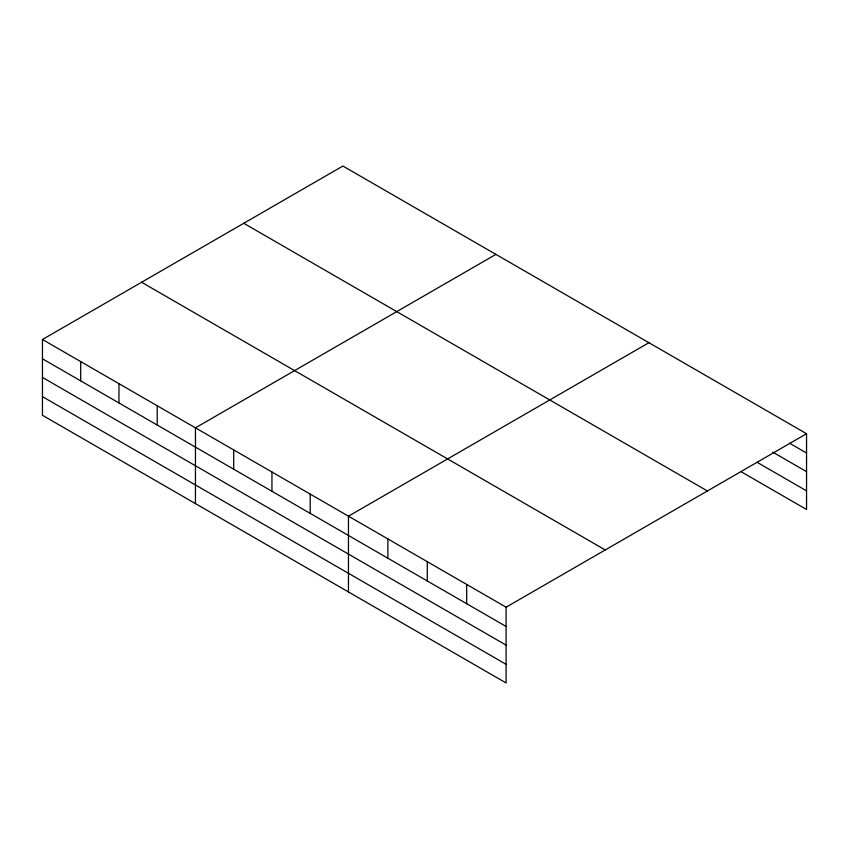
<?xml version="1.0" encoding="UTF-8"?>
<svg xmlns="http://www.w3.org/2000/svg" width="849" height="849" viewBox="0 0 849 849"><rect width="100%" height="100%" fill="white"/><g stroke="black" fill="none" stroke-linecap="round" stroke-linejoin="round"><path stroke-width="1.27" d="M506.1 645.113L506.1 607.194L42.45 339.504L42.45 415.278L506.1 682.957L506.1 645.113L42.45 377.423M741.241 471.789L806.55 509.496L806.55 433.722L342.9 166.043L42.45 339.504M495.912 254.382L195.45 427.843L195.45 503.606M648.912 342.709L348.461 516.181L348.461 591.944M506.1 607.194L806.55 433.722M789.655 443.252L806.55 453.005M772.77 452.146L806.55 471.641M757.011 462.249L806.55 490.849M243.759 223.287L707.397 490.966M141.603 282.261L605.241 549.95M42.45 358.787L506.1 626.466M42.45 396.632L506.1 664.321M466.685 584.441L466.685 603.713M427.28 561.688L427.28 580.96M387.866 538.935L387.866 558.207M310.203 494.097L310.203 513.38M271.956 472.012L271.956 491.295M233.708 449.928L233.708 469.21M157.203 405.758L157.203 425.041M118.956 383.674L118.956 402.957M80.697 361.589L80.697 380.872"/></g></svg>
